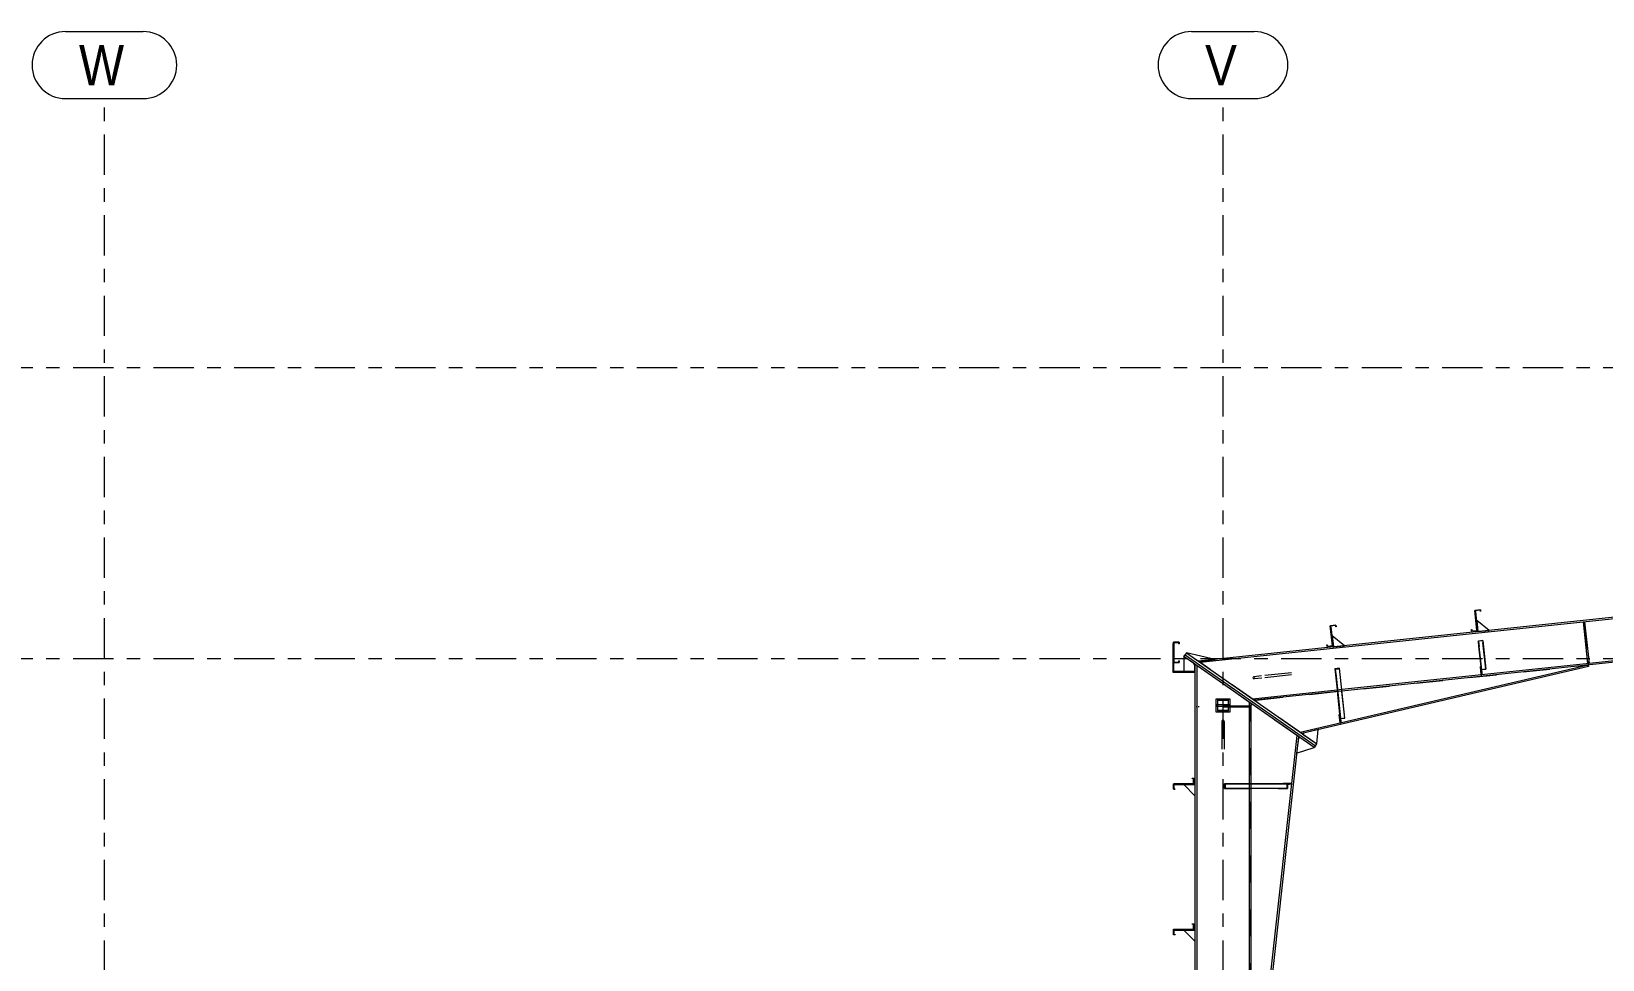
# Model space of a CAD drawing. Header units: millimetres. Extents: x -619 to 204, y -351 to 223.
# Drawn here: x -496.4 to -379.4, y -137.4 to -68.3 of the extents above; entities that cross this region are included whole.
import ezdxf

# ---------------------------------------------------------------- set-up
doc = ezdxf.new("R2010")
doc.units = ezdxf.units.MM
for name, pattern in [('XKITLINE00', [0]), ('XKITLINE02', [4, 2, -2]), ('XKITLINE03', [6, 3, -1, 1, -1])]:
    doc.linetypes.add(name, pattern=pattern)
doc.layers.add('Part', color=2, linetype='Continuous', lineweight=0)
doc.layers.add('S-grid', color=1, linetype='Continuous', lineweight=0)
doc.styles.add('ARIAL', font='ARIAL.TTF')

# ---------------------------------------------------------------- blocks, each defined once
blk = doc.blocks.new('*A36')
at = {"layer": 'Part'}
blk.add_hatch(color=3, dxfattribs=at).paths.add_polyline_path([(-407.54, -124.65), (-407.54, -124.32), (-406.88, -124.32), (-406.88, -124.34), (-407.5, -124.34), (-407.5, -124.65)], flags=17)
blk = doc.blocks.new('*A37')
at = {"layer": 'Part'}
blk.add_hatch(color=3, dxfattribs=at).paths.add_polyline_path([(-399.31, -115.74), (-398.97, -115.71), (-398.97, -115.74), (-399.29, -115.77), (-399.23, -116.3), (-399.25, -116.3)], flags=17)
blk = doc.blocks.new('*A38')
at = {"layer": 'Part'}
blk.add_hatch(color=3, dxfattribs=at).paths.add_polyline_path([(-388.63, -113.67), (-388.3, -113.63), (-388.3, -113.65), (-388.61, -113.69), (-388.57, -114.09), (-388.59, -114.09)], flags=17)
blk = doc.blocks.new('*A52')
at = {"layer": 'Part'}
blk.add_hatch(color=3, dxfattribs=at).paths.add_polyline_path([(-399.66, -112.54), (-399.24, -112.49), (-399.23, -112.62), (-399.25, -112.62), (-399.26, -112.51), (-399.64, -112.55), (-399.48, -114.04), (-399.9, -114.09), (-399.91, -113.96), (-399.9, -113.96), (-399.89, -114.07), (-399.5, -114.03)], flags=17)
blk = doc.blocks.new('*A53')
at = {"layer": 'Part'}
blk.add_hatch(color=3, dxfattribs=at).paths.add_polyline_path([(-399.66, -112.54), (-399.24, -112.49), (-399.23, -112.62), (-399.25, -112.62), (-399.26, -112.51), (-399.64, -112.55), (-399.48, -114.04), (-399.9, -114.09), (-399.91, -113.96), (-399.9, -113.96), (-399.89, -114.07), (-399.5, -114.03)], flags=17)
blk = doc.blocks.new('*A54')
at = {"layer": 'Part'}
blk.add_hatch(color=3, dxfattribs=at).paths.add_polyline_path([(-388.89, -111.4), (-388.47, -111.36), (-388.46, -111.48), (-388.47, -111.48), (-388.48, -111.37), (-388.87, -111.41), (-388.71, -112.91), (-389.13, -112.95), (-389.14, -112.83), (-389.12, -112.82), (-389.11, -112.93), (-388.73, -112.89)], flags=17)
blk = doc.blocks.new('*A55')
at = {"layer": 'Part'}
blk.add_hatch(color=3, dxfattribs=at).paths.add_polyline_path([(-388.89, -111.4), (-388.47, -111.36), (-388.46, -111.48), (-388.47, -111.48), (-388.48, -111.37), (-388.87, -111.41), (-388.71, -112.91), (-389.13, -112.95), (-389.14, -112.83), (-389.12, -112.82), (-389.11, -112.93), (-388.73, -112.89)], flags=17)
blk = doc.blocks.new('*A56')
at = {"layer": 'Part'}
blk.add_hatch(color=3, dxfattribs=at).paths.add_polyline_path([(-409.95, -134.75), (-409.95, -134.74), (-409.82, -134.74), (-409.82, -135.15), (-411.32, -135.15), (-411.32, -135.54), (-411.21, -135.54), (-411.21, -135.56), (-411.34, -135.56), (-411.34, -135.14), (-409.84, -135.14), (-409.84, -134.75)], flags=17)
blk = doc.blocks.new('*A57')
at = {"layer": 'Part'}
blk.add_hatch(color=3, dxfattribs=at).paths.add_polyline_path([(-409.95, -134.75), (-409.95, -134.74), (-409.82, -134.74), (-409.82, -135.15), (-411.32, -135.15), (-411.32, -135.54), (-411.21, -135.54), (-411.21, -135.56), (-411.34, -135.56), (-411.34, -135.14), (-409.84, -135.14), (-409.84, -134.75)], flags=17)
blk = doc.blocks.new('*A63')
at = {"layer": 'Part'}
blk.add_hatch(color=3, dxfattribs=at).paths.add_polyline_path([(-409.95, -123.92), (-409.95, -123.9), (-409.82, -123.9), (-409.82, -124.32), (-411.32, -124.32), (-411.32, -124.71), (-411.21, -124.71), (-411.21, -124.72), (-411.34, -124.72), (-411.34, -124.31), (-409.84, -124.31), (-409.84, -123.92)], flags=17)
blk = doc.blocks.new('*A64')
at = {"layer": 'Part'}
blk.add_hatch(color=3, dxfattribs=at).paths.add_polyline_path([(-409.95, -123.92), (-409.95, -123.9), (-409.82, -123.9), (-409.82, -124.32), (-411.32, -124.32), (-411.32, -124.71), (-411.21, -124.71), (-411.21, -124.72), (-411.34, -124.72), (-411.34, -124.31), (-409.84, -124.31), (-409.84, -123.92)], flags=17)
blk = doc.blocks.new('*A66')
at = {"layer": 'Part'}
blk.add_hatch(color=3, dxfattribs=at).paths.add_polyline_path([(-411.34, -115.28), (-411.34, -113.77), (-410.92, -113.77), (-410.92, -113.89), (-410.94, -113.89), (-410.94, -113.78), (-411.32, -113.78), (-411.32, -115.27), (-410.94, -115.27), (-410.94, -115.16), (-410.92, -115.16), (-410.92, -115.28)], flags=17)
blk = doc.blocks.new('*A647')
at = {"layer": 'S-grid', "color": 1, "linetype": 'XKITLINE03', "lineweight": 0}
blk.add_line((-559.32, -93.32), (-296.62, -93.32), dxfattribs=at)
blk = doc.blocks.new('*A648')
at = {"layer": 'S-grid', "color": 1, "linetype": 'XKITLINE03', "lineweight": 0}
blk.add_line((-559.32, -114.99), (26.4, -114.99), dxfattribs=at)
blk = doc.blocks.new('*A696')
at = {"layer": 'Part', "color": 2, "linetype": 'XKITLINE00', "lineweight": 0}
for p, q in [((-310.2, -104.71), (-409.48, -115.18)), ((-310.19, -104.82), (-409.35, -115.28)), ((-312.95, -108.24), (-398.81, -117.3)), ((-312.94, -108.35), (-398.79, -117.41)), ((-309.86, -107.92), (-312.62, -108.21)), ((-309.85, -108.02), (-312.61, -108.31)), ((-399.14, -117.33), (-405.45, -118)), ((-399.13, -117.44), (-405.32, -118.09))]:
    blk.add_line(p, q, dxfattribs=at)
at = {"layer": 'Part', "color": 7, "linetype": 'XKITLINE02', "lineweight": 0}
for p, q in [((-309.85, -108.02), (-310.2, -104.71)), ((-312.62, -108.21), (-312.95, -108.24)), ((-312.61, -108.31), (-312.94, -108.35)), ((-405.32, -118.09), (-409.48, -115.18)), ((-398.81, -117.3), (-399.14, -117.33)), ((-398.79, -117.41), (-399.13, -117.44))]:
    blk.add_line(p, q, dxfattribs=at)
blk = doc.blocks.new('*A734')
at = {"layer": 'S-grid', "color": 1, "linetype": 'XKITLINE03', "lineweight": 0}
blk.add_line((-490.99, -204.97), (-490.99, -73.3), dxfattribs=at)
at = {"layer": 'S-grid', "color": 3, "style": 'ARIAL', "width": 0.85}
blk.add_text('W', height=3, dxfattribs=at).set_placement((-492.88, -72.3))
blk = doc.blocks.new('*A785')
at = {"layer": 'S-grid', "color": 1, "linetype": 'XKITLINE00', "lineweight": 0}
for p, q in [((-493.88, -68.3), (-488.1, -68.3)), ((-493.88, -73.3), (-488.1, -73.3))]:
    blk.add_line(p, q, dxfattribs=at)
for centre, start, end in [((-493.88, -70.8), 90, 270), ((-488.1, -70.8), 270, 90)]:
    blk.add_arc(centre, 2.5, start, end, dxfattribs=at)
blk = doc.blocks.new('*A789')
at = {"layer": 'S-grid', "color": 1, "linetype": 'XKITLINE03', "lineweight": 0}
blk.add_line((-407.65, -204.97), (-407.65, -73.3), dxfattribs=at)
at = {"layer": 'S-grid', "color": 3, "style": 'ARIAL', "width": 0.85}
blk.add_text('V', height=3, dxfattribs=at).set_placement((-408.99, -72.3))
blk = doc.blocks.new('*A791')
at = {"layer": 'Part', "color": 2, "linetype": 'XKITLINE00', "lineweight": 0}
for p, q in [((-409.74, -115.41), (-409.74, -190.03)), ((-409.6, -115.5), (-409.6, -190.03)), ((-405.7, -118.23), (-405.7, -124.32)), ((-405.57, -118.32), (-405.57, -124.32)), ((-405.7, -124.65), (-405.7, -190.03)), ((-405.57, -124.65), (-405.57, -190.03))]:
    blk.add_line(p, q, dxfattribs=at)
at = {"layer": 'Part', "color": 7, "linetype": 'XKITLINE02', "lineweight": 0}
for p, q in [((-405.57, -118.32), (-409.74, -115.41)), ((-405.7, -124.32), (-405.7, -124.65)), ((-405.57, -124.32), (-405.57, -124.65)), ((-405.57, -190.03), (-409.74, -190.03))]:
    blk.add_line(p, q, dxfattribs=at)
blk = doc.blocks.new('*A792')
at = {"layer": 'Part', "color": 2, "linetype": 'XKITLINE00', "lineweight": 0}
for p, q in [((-405.47, -118.39), (-405.57, -118.45)), ((-405.57, -118.45), (-405.47, -118.39)), ((-402.16, -120.71), (-405.57, -151.66)), ((-402.03, -120.8), (-405.44, -151.67)), ((-405.44, -151.67), (-405.57, -151.66))]:
    blk.add_line(p, q, dxfattribs=at)
at = {"layer": 'Part', "color": 7, "linetype": 'XKITLINE02', "lineweight": 0}
for p, q in [((-405.57, -118.45), (-405.57, -118.45)), ((-405.57, -151.66), (-405.57, -118.45)), ((-405.57, -118.45), (-405.57, -118.45)), ((-405.47, -118.39), (-405.47, -118.39)), ((-402.03, -120.8), (-405.47, -118.39)), ((-402.16, -120.71), (-405.47, -118.39)), ((-405.47, -118.39), (-405.47, -118.39))]:
    blk.add_line(p, q, dxfattribs=at)
blk = doc.blocks.new('*A793')
at = {"layer": 'Part', "color": 2, "linetype": 'XKITLINE00', "lineweight": 0}
for p, q in [((-411.24, -124.32), (-411.24, -124.36)), ((-411.24, -124.36), (-409.74, -124.36)), ((-409.74, -124.32), (-409.82, -124.32))]:
    blk.add_line(p, q, dxfattribs=at)
at = {"layer": 'Part', "color": 7, "linetype": 'XKITLINE02', "lineweight": 0}
for p, q in [((-409.82, -124.32), (-411.24, -124.32)), ((-409.74, -124.36), (-409.74, -124.32))]:
    blk.add_line(p, q, dxfattribs=at)
blk = doc.blocks.new('*A794')
at = {"layer": 'Part', "color": 2, "linetype": 'XKITLINE00', "lineweight": 0}
for p, q in [((-409.74, -115.95), (-411.38, -115.95)), ((-411.38, -115.95), (-411.38, -115.99)), ((-411.38, -115.99), (-409.74, -115.99))]:
    blk.add_line(p, q, dxfattribs=at)
at = {"layer": 'Part', "color": 7, "linetype": 'XKITLINE02', "lineweight": 0}
blk.add_line((-409.74, -115.99), (-409.74, -115.95), dxfattribs=at)
blk = doc.blocks.new('*A795')
at = {"layer": 'Part', "color": 2, "linetype": 'XKITLINE00', "lineweight": 0}
for p, q in [((-411.34, -113.87), (-411.38, -113.87)), ((-411.38, -113.87), (-411.38, -115.95)), ((-411.34, -115.28), (-411.34, -115.95)), ((-411.34, -115.95), (-411.38, -115.95))]:
    blk.add_line(p, q, dxfattribs=at)
at = {"layer": 'Part', "color": 7, "linetype": 'XKITLINE02', "lineweight": 0}
blk.add_line((-411.34, -115.28), (-411.34, -113.87), dxfattribs=at)
blk = doc.blocks.new('*A796')
at = {"layer": 'Part', "color": 2, "linetype": 'XKITLINE00', "lineweight": 0}
blk.add_line((-409.74, -125.2), (-410.57, -124.36), dxfattribs=at)
at = {"layer": 'Part', "color": 7, "linetype": 'XKITLINE02', "lineweight": 0}
for p, q in [((-410.57, -124.36), (-409.74, -124.36)), ((-409.74, -124.36), (-409.74, -125.2))]:
    blk.add_line(p, q, dxfattribs=at)
blk = doc.blocks.new('*A797')
at = {"layer": 'Part', "color": 2, "linetype": 'XKITLINE00', "lineweight": 0}
for p, q in [((-410.56, -114.84), (-410.56, -115.95)), ((-409.74, -115.54), (-409.84, -115.34))]:
    blk.add_line(p, q, dxfattribs=at)
at = {"layer": 'Part', "color": 7, "linetype": 'XKITLINE02', "lineweight": 0}
for p, q in [((-409.84, -115.34), (-410.56, -114.84)), ((-409.74, -115.95), (-409.74, -115.54)), ((-410.56, -115.95), (-409.74, -115.95))]:
    blk.add_line(p, q, dxfattribs=at)
blk = doc.blocks.new('*A798')
at = {"layer": 'Part', "color": 2, "linetype": 'XKITLINE00', "lineweight": 0}
for p, q in [((-407.54, -124.65), (-407.54, -124.32)), ((-403.01, -124.32), (-407.54, -124.32)), ((-402.85, -124.65), (-407.54, -124.65)), ((-402.69, -124.34), (-407.5, -124.34)), ((-407.5, -124.34), (-407.5, -124.65)), ((-406.88, -124.32), (-406.88, -124.34)), ((-402.85, -124.34), (-402.85, -124.65)), ((-402.69, -124.32), (-402.69, -124.34))]:
    blk.add_line(p, q, dxfattribs=at)
at = {"layer": 'Part', "color": 7, "linetype": 'XKITLINE02', "lineweight": 0}
for p, q in [((-406.88, -124.32), (-402.69, -124.32)), ((-402.86, -124.65), (-402.86, -124.32)), ((-402.86, -124.32), (-402.69, -124.32)), ((-402.69, -124.34), (-402.85, -124.34))]:
    blk.add_line(p, q, dxfattribs=at)
blk = doc.blocks.new('*A799')
at = {"layer": 'Part', "color": 7, "linetype": 'XKITLINE02', "lineweight": 0}
for p, q in [((-402.69, -124.32), (-407.54, -124.32)), ((-407.54, -124.65), (-402.85, -124.65)), ((-402.85, -124.34), (-407.5, -124.34)), ((-402.69, -124.32), (-403.18, -124.32)), ((-402.86, -124.32), (-402.86, -124.65)), ((-402.86, -124.65), (-402.85, -124.65)), ((-402.85, -124.65), (-402.85, -124.34)), ((-402.85, -124.34), (-402.69, -124.34)), ((-402.69, -124.34), (-402.69, -124.32))]:
    blk.add_line(p, q, dxfattribs=at)
blk = doc.blocks.new('*A800')
at = {"layer": 'Part', "color": 2, "linetype": 'XKITLINE00', "lineweight": 0}
for p, q in [((-410.37, -114.57), (-410.46, -114.7)), ((-410.46, -114.7), (-400.77, -121.48)), ((-410.37, -114.57), (-400.67, -121.34)), ((-400.77, -121.48), (-400.67, -121.34))]:
    blk.add_line(p, q, dxfattribs=at)
blk = doc.blocks.new('*A801')
at = {"layer": 'Part', "color": 2, "linetype": 'XKITLINE00', "lineweight": 0}
for p, q in [((-410.56, -114.84), (-410.46, -114.7)), ((-410.46, -114.7), (-400.77, -121.48)), ((-400.86, -121.61), (-410.56, -114.84)), ((-400.77, -121.48), (-400.86, -121.61))]:
    blk.add_line(p, q, dxfattribs=at)
blk = doc.blocks.new('*A802')
at = {"layer": 'Part', "color": 7, "linetype": 'XKITLINE02', "lineweight": 0}
for p, q in [((-402.55, -124.28), (-403.18, -124.28)), ((-403.18, -124.28), (-403.18, -124.32)), ((-403.18, -124.32), (-402.55, -124.32)), ((-402.68, -124.32), (-402.68, -124.28)), ((-402.55, -124.32), (-402.55, -124.28))]:
    blk.add_line(p, q, dxfattribs=at)
blk = doc.blocks.new('*A803')
at = {"layer": 'Part', "color": 7, "linetype": 'XKITLINE02', "lineweight": 0}
for p, q in [((-405.7, -118.52), (-409.6, -118.52)), ((-409.6, -118.6), (-409.6, -118.52)), ((-405.7, -118.6), (-409.6, -118.6)), ((-409.48, -118.52), (-409.48, -118.6)), ((-405.83, -118.6), (-405.83, -118.52)), ((-405.7, -118.52), (-405.7, -118.6))]:
    blk.add_line(p, q, dxfattribs=at)
blk = doc.blocks.new('*A804')
at = {"layer": 'Part', "color": 7, "linetype": 'XKITLINE02', "lineweight": 0}
for p, q in [((-408.15, -117.98), (-407.15, -117.98)), ((-408.15, -118.98), (-408.15, -117.98)), ((-407.15, -117.98), (-407.15, -118.98)), ((-407.15, -118.98), (-408.15, -118.98))]:
    blk.add_line(p, q, dxfattribs=at)
blk = doc.blocks.new('*A805')
at = {"layer": 'Part', "color": 7, "linetype": 'XKITLINE02', "lineweight": 0}
for p, q in [((-408.15, -118.44), (-408.15, -118.52)), ((-407.15, -118.44), (-408.15, -118.44)), ((-408.15, -118.52), (-407.15, -118.52)), ((-407.15, -118.52), (-407.15, -118.44))]:
    blk.add_line(p, q, dxfattribs=at)
blk = doc.blocks.new('*A806')
at = {"layer": 'Part', "color": 7, "linetype": 'XKITLINE02', "lineweight": 0}
for p, q in [((-398.95, -119.15), (-398.99, -119.16)), ((-398.99, -119.16), (-398.92, -119.78)), ((-398.88, -119.77), (-398.95, -119.15)), ((-398.93, -119.65), (-398.89, -119.65)), ((-398.92, -119.78), (-398.88, -119.77))]:
    blk.add_line(p, q, dxfattribs=at)
blk = doc.blocks.new('*A807')
at = {"layer": 'Part', "color": 2, "linetype": 'XKITLINE00', "lineweight": 0}
for p, q in [((-398.99, -119.16), (-398.95, -119.15)), ((-398.92, -119.78), (-398.99, -119.16)), ((-398.92, -119.35), (-398.88, -119.77)), ((-398.88, -119.77), (-398.92, -119.78))]:
    blk.add_line(p, q, dxfattribs=at)
at = {"layer": 'Part', "color": 7, "linetype": 'XKITLINE02', "lineweight": 0}
for p, q in [((-398.95, -119.15), (-398.92, -119.35)), ((-398.93, -119.65), (-398.89, -119.65)), ((-398.88, -119.77), (-398.88, -119.77)), ((-398.88, -119.77), (-398.88, -119.77))]:
    blk.add_line(p, q, dxfattribs=at)
blk = doc.blocks.new('*A808')
at = {"layer": 'Part', "color": 2, "linetype": 'XKITLINE00', "lineweight": 0}
blk.add_line((-398.61, -114.03), (-399.52, -113.29), dxfattribs=at)
at = {"layer": 'Part', "color": 7, "linetype": 'XKITLINE02', "lineweight": 0}
for p, q in [((-399.52, -113.29), (-399.43, -114.12)), ((-399.43, -114.12), (-398.61, -114.03))]:
    blk.add_line(p, q, dxfattribs=at)
blk = doc.blocks.new('*A809')
at = {"layer": 'Part', "color": 2, "linetype": 'XKITLINE00', "lineweight": 0}
for p, q in [((-399.59, -112.63), (-399.63, -112.63)), ((-399.43, -114.12), (-399.59, -112.63)), ((-399.48, -114.04), (-399.48, -114.13))]:
    blk.add_line(p, q, dxfattribs=at)
at = {"layer": 'Part', "color": 7, "linetype": 'XKITLINE02', "lineweight": 0}
for p, q in [((-399.63, -112.63), (-399.48, -114.04)), ((-399.48, -114.13), (-399.43, -114.12))]:
    blk.add_line(p, q, dxfattribs=at)
blk = doc.blocks.new('*A810')
at = {"layer": 'Part', "color": 7, "linetype": 'XKITLINE02', "lineweight": 0}
for p, q in [((-398.89, -119.64), (-399.31, -115.74)), ((-398.88, -119.64), (-399.29, -115.77)), ((-398.58, -119.42), (-398.97, -115.71)), ((-398.92, -119.45), (-398.58, -119.41)), ((-398.9, -119.45), (-398.58, -119.42)), ((-398.89, -119.64), (-398.88, -119.64))]:
    blk.add_line(p, q, dxfattribs=at)
blk = doc.blocks.new('*A811')
at = {"layer": 'Part', "color": 2, "linetype": 'XKITLINE00', "lineweight": 0}
for p, q in [((-398.97, -115.71), (-399.31, -115.74)), ((-399.31, -115.74), (-398.92, -119.35)), ((-399.29, -115.77), (-398.97, -115.74)), ((-399.29, -115.77), (-399.23, -116.3)), ((-398.58, -119.42), (-398.97, -115.71)), ((-399.23, -116.3), (-399.25, -116.3)), ((-399.23, -116.3), (-398.88, -119.64)), ((-398.9, -119.45), (-398.58, -119.42)), ((-398.89, -119.64), (-398.88, -119.64))]:
    blk.add_line(p, q, dxfattribs=at)
at = {"layer": 'Part', "color": 7, "linetype": 'XKITLINE02', "lineweight": 0}
for p, q in [((-398.92, -119.35), (-398.89, -119.64)), ((-398.92, -119.45), (-398.58, -119.41))]:
    blk.add_line(p, q, dxfattribs=at)
blk = doc.blocks.new('*A812')
at = {"layer": 'Part', "color": 2, "linetype": 'XKITLINE00', "lineweight": 0}
for p, q in [((-403.18, -124.28), (-403.18, -124.32)), ((-403.18, -124.28), (-402.55, -124.28)), ((-402.55, -124.32), (-403.01, -124.32)), ((-402.55, -124.28), (-402.55, -124.32))]:
    blk.add_line(p, q, dxfattribs=at)
at = {"layer": 'Part', "color": 7, "linetype": 'XKITLINE02', "lineweight": 0}
for p, q in [((-403.01, -124.32), (-403.18, -124.32)), ((-402.68, -124.32), (-402.68, -124.28)), ((-402.55, -124.32), (-402.55, -124.32)), ((-402.55, -124.32), (-402.55, -124.32))]:
    blk.add_line(p, q, dxfattribs=at)
blk = doc.blocks.new('*A813')
at = {"layer": 'Part', "color": 2, "linetype": 'XKITLINE00', "lineweight": 0}
for p, q in [((-401.66, -120.54), (-401.68, -120.64)), ((-400.67, -121.34), (-400.57, -120.28))]:
    blk.add_line(p, q, dxfattribs=at)
at = {"layer": 'Part', "color": 7, "linetype": 'XKITLINE02', "lineweight": 0}
for p, q in [((-400.57, -120.28), (-401.66, -120.54)), ((-401.68, -120.64), (-400.67, -121.34))]:
    blk.add_line(p, q, dxfattribs=at)
blk = doc.blocks.new('*A814')
at = {"layer": 'Part', "color": 2, "linetype": 'XKITLINE00', "lineweight": 0}
for p, q in [((-408.24, -115.05), (-410.37, -114.57)), ((-409.59, -115.11), (-409.36, -115.17))]:
    blk.add_line(p, q, dxfattribs=at)
at = {"layer": 'Part', "color": 7, "linetype": 'XKITLINE02', "lineweight": 0}
for p, q in [((-410.37, -114.57), (-409.59, -115.11)), ((-409.36, -115.17), (-408.24, -115.05))]:
    blk.add_line(p, q, dxfattribs=at)
blk = doc.blocks.new('*A815')
at = {"layer": 'Part', "color": 7, "linetype": 'XKITLINE02', "lineweight": 0}
for p, q in [((-402.04, -120.92), (-402.17, -122.04)), ((-400.86, -121.61), (-401.93, -120.87))]:
    blk.add_line(p, q, dxfattribs=at)
at = {"layer": 'Part', "color": 2, "linetype": 'XKITLINE00', "lineweight": 0}
for p, q in [((-402.17, -122.04), (-400.86, -121.61)), ((-401.93, -120.87), (-402.04, -120.92))]:
    blk.add_line(p, q, dxfattribs=at)
blk = doc.blocks.new('*A816')
at = {"layer": 'Part', "color": 7, "linetype": 'XKITLINE02', "lineweight": 0}
for p, q in [((-405.19, -118.08), (-380.46, -115.47)), ((-401.78, -120.56), (-405.22, -118.16))]:
    blk.add_line(p, q, dxfattribs=at)
at = {"layer": 'Part', "color": 2, "linetype": 'XKITLINE00', "lineweight": 0}
for p, q in [((-380.46, -115.47), (-401.9, -120.48)), ((-380.43, -115.58), (-401.78, -120.56)), ((-380.46, -115.47), (-380.43, -115.58)), ((-405.19, -118.08), (-405.22, -118.16))]:
    blk.add_line(p, q, dxfattribs=at)
blk = doc.blocks.new('*A819')
at = {"layer": 'Part', "color": 2, "linetype": 'XKITLINE00', "lineweight": 0}
for p, q in [((-388.63, -113.67), (-388.3, -113.63)), ((-388.59, -114.09), (-388.63, -113.67)), ((-388.3, -113.65), (-388.61, -113.69)), ((-388.61, -113.69), (-388.57, -114.09)), ((-388.57, -114.09), (-388.59, -114.09)), ((-388.59, -114.09), (-388.4, -115.83)), ((-388.36, -116.05), (-388.57, -114.09)), ((-388.3, -113.63), (-388.07, -115.77)), ((-388.39, -115.81), (-388.07, -115.77)), ((-388.38, -116.06), (-388.36, -116.05))]:
    blk.add_line(p, q, dxfattribs=at)
at = {"layer": 'Part', "color": 7, "linetype": 'XKITLINE02', "lineweight": 0}
for p, q in [((-388.41, -115.79), (-388.08, -115.76)), ((-388.4, -115.83), (-388.38, -116.06))]:
    blk.add_line(p, q, dxfattribs=at)
blk = doc.blocks.new('*A820')
at = {"layer": 'Part', "color": 7, "linetype": 'XKITLINE02', "lineweight": 0}
for p, q in [((-388.38, -116.06), (-388.63, -113.67)), ((-388.36, -116.05), (-388.61, -113.69)), ((-388.07, -115.77), (-388.3, -113.63)), ((-388.41, -115.79), (-388.08, -115.76)), ((-388.39, -115.81), (-388.07, -115.77)), ((-388.38, -116.06), (-388.36, -116.05))]:
    blk.add_line(p, q, dxfattribs=at)
blk = doc.blocks.new('*A821')
at = {"layer": 'Part', "color": 2, "linetype": 'XKITLINE00', "lineweight": 0}
for p, q in [((-388.82, -111.49), (-388.86, -111.5)), ((-388.66, -112.98), (-388.82, -111.49)), ((-388.71, -112.91), (-388.7, -112.99))]:
    blk.add_line(p, q, dxfattribs=at)
at = {"layer": 'Part', "color": 7, "linetype": 'XKITLINE02', "lineweight": 0}
for p, q in [((-388.86, -111.5), (-388.71, -112.91)), ((-388.7, -112.99), (-388.66, -112.98))]:
    blk.add_line(p, q, dxfattribs=at)
blk = doc.blocks.new('*A822')
at = {"layer": 'Part', "color": 2, "linetype": 'XKITLINE00', "lineweight": 0}
blk.add_line((-387.83, -112.9), (-388.75, -112.16), dxfattribs=at)
at = {"layer": 'Part', "color": 7, "linetype": 'XKITLINE02', "lineweight": 0}
for p, q in [((-388.75, -112.16), (-388.66, -112.98)), ((-388.66, -112.98), (-387.83, -112.9))]:
    blk.add_line(p, q, dxfattribs=at)
blk = doc.blocks.new('*A832')
at = {"layer": 'Part', "color": 2, "linetype": 'XKITLINE00', "lineweight": 0}
for p, q in [((-388.47, -115.58), (-388.43, -115.57)), ((-388.41, -116.2), (-388.47, -115.58)), ((-388.4, -115.83), (-388.36, -116.2))]:
    blk.add_line(p, q, dxfattribs=at)
at = {"layer": 'Part', "color": 7, "linetype": 'XKITLINE02', "lineweight": 0}
for p, q in [((-388.43, -115.57), (-388.4, -115.83)), ((-388.42, -116.08), (-388.38, -116.07)), ((-388.36, -116.2), (-388.41, -116.2))]:
    blk.add_line(p, q, dxfattribs=at)
blk = doc.blocks.new('*A860')
at = {"layer": 'S-grid', "color": 1, "linetype": 'XKITLINE00', "lineweight": 0}
for p, q in [((-409.99, -68.3), (-405.32, -68.3)), ((-409.99, -73.3), (-405.32, -73.3))]:
    blk.add_line(p, q, dxfattribs=at)
for centre, start, end in [((-409.99, -70.8), 90, 270), ((-405.32, -70.8), 270, 90)]:
    blk.add_arc(centre, 2.5, start, end, dxfattribs=at)
blk = doc.blocks.new('*A861')
at = {"layer": 'Part', "color": 7, "linetype": 'XKITLINE02', "lineweight": 0}
for p, q in [((-388.43, -115.57), (-388.47, -115.58)), ((-388.47, -115.58), (-388.41, -116.2)), ((-388.36, -116.2), (-388.43, -115.57)), ((-388.42, -116.08), (-388.38, -116.07)), ((-388.41, -116.2), (-388.36, -116.2))]:
    blk.add_line(p, q, dxfattribs=at)
blk = doc.blocks.new('*A862')
at = {"layer": 'Part', "color": 7, "linetype": 'XKITLINE02', "lineweight": 0}
for p, q in [((-380.79, -112.26), (-380.71, -112.25)), ((-380.79, -112.26), (-380.47, -115.36)), ((-380.71, -112.25), (-380.38, -115.35)), ((-380.78, -112.39), (-380.7, -112.38)), ((-380.4, -115.23), (-380.48, -115.24)), ((-380.38, -115.35), (-380.47, -115.36))]:
    blk.add_line(p, q, dxfattribs=at)
blk = doc.blocks.new('*A863')
at = {"layer": 'Part', "color": 7, "linetype": 'XKITLINE02', "lineweight": 0}
for p, q in [((-380.79, -112.26), (-380.71, -112.25)), ((-380.78, -112.39), (-380.7, -112.38)), ((-380.48, -115.24), (-380.4, -115.23)), ((-380.47, -115.36), (-380.38, -115.35))]:
    blk.add_line(p, q, dxfattribs=at)
at = {"layer": 'Part', "color": 2, "linetype": 'XKITLINE00', "lineweight": 0}
for p, q in [((-380.47, -115.36), (-380.79, -112.26)), ((-380.71, -112.25), (-380.38, -115.35))]:
    blk.add_line(p, q, dxfattribs=at)
blk = doc.blocks.new('*A867')
at = {"layer": 'Part', "color": 7, "linetype": 'XKITLINE02', "lineweight": 0}
for p, q in [((-408.07, -118.06), (-408.07, -118.89)), ((-407.24, -118.06), (-408.07, -118.06)), ((-408.04, -118.86), (-408.04, -118.09)), ((-408.04, -118.09), (-407.27, -118.09)), ((-407.27, -118.09), (-407.27, -118.86)), ((-407.24, -118.89), (-407.24, -118.06)), ((-408.07, -118.89), (-407.24, -118.89)), ((-407.27, -118.86), (-408.04, -118.86))]:
    blk.add_line(p, q, dxfattribs=at)
blk = doc.blocks.new('*A870')
at = {"layer": 'Part', "color": 7, "linetype": 'XKITLINE02', "lineweight": 0}
for p, q in [((-411.34, -113.77), (-411.34, -115.28)), ((-410.92, -113.77), (-411.34, -113.77)), ((-411.32, -115.27), (-411.32, -113.78)), ((-411.32, -113.78), (-410.94, -113.78)), ((-410.94, -113.78), (-410.94, -113.89)), ((-410.94, -113.89), (-410.92, -113.89)), ((-410.92, -113.89), (-410.92, -113.77)), ((-411.34, -115.28), (-410.92, -115.28)), ((-410.94, -115.27), (-411.32, -115.27)), ((-410.92, -115.16), (-410.94, -115.16)), ((-410.94, -115.16), (-410.94, -115.27)), ((-410.92, -115.28), (-410.92, -115.16))]:
    blk.add_line(p, q, dxfattribs=at)
blk = doc.blocks.new('*A871')
at = {"layer": 'Part', "color": 2, "linetype": 'XKITLINE00', "lineweight": 0}
for p, q in [((-405.41, -116.37), (-405.42, -116.43)), ((-405.42, -116.43), (-405.39, -116.48)), ((-405.36, -116.34), (-405.41, -116.37)), ((-405.39, -116.48), (-405.35, -116.5)), ((-404.79, -116.28), (-405.36, -116.34)), ((-405.31, -116.36), (-405.36, -116.34)), ((-404.77, -116.44), (-405.35, -116.5)), ((-405.35, -116.5), (-405.3, -116.47)), ((-405.29, -116.41), (-405.31, -116.36)), ((-405.3, -116.47), (-405.29, -116.41))]:
    blk.add_line(p, q, dxfattribs=at)
at = {"layer": 'Part', "color": 7, "linetype": 'XKITLINE02', "lineweight": 0}
for p, q in [((-402.56, -116.04), (-404.79, -116.28)), ((-402.55, -116.21), (-404.77, -116.44))]:
    blk.add_line(p, q, dxfattribs=at)
blk = doc.blocks.new('*A873')
at = {"layer": 'Part', "color": 2, "linetype": 'XKITLINE00', "lineweight": 0}
for p, q in [((-407.71, -119.61), (-407.74, -119.67)), ((-407.74, -119.67), (-407.74, -120.12)), ((-407.74, -119.67), (-407.71, -119.72)), ((-407.65, -119.59), (-407.71, -119.61)), ((-407.71, -119.72), (-407.65, -119.74)), ((-407.59, -119.61), (-407.65, -119.59)), ((-407.65, -119.74), (-407.59, -119.72)), ((-407.57, -119.67), (-407.59, -119.61)), ((-407.59, -119.72), (-407.57, -119.67)), ((-407.57, -119.67), (-407.57, -120.12))]:
    blk.add_line(p, q, dxfattribs=at)
at = {"layer": 'Part', "color": 7, "linetype": 'XKITLINE02', "lineweight": 0}
for p, q in [((-407.74, -120.12), (-407.74, -121.73)), ((-407.57, -120.12), (-407.57, -121.73))]:
    blk.add_line(p, q, dxfattribs=at)
blk = doc.blocks.new('*A874')
at = {"layer": 'Part', "color": 2, "linetype": 'XKITLINE00', "lineweight": 0}
for p, q in [((-399.66, -112.54), (-399.24, -112.49)), ((-399.5, -114.03), (-399.66, -112.54)), ((-399.26, -112.51), (-399.64, -112.55)), ((-399.64, -112.55), (-399.48, -114.04)), ((-399.25, -112.62), (-399.26, -112.51)), ((-399.23, -112.62), (-399.25, -112.62)), ((-399.24, -112.49), (-399.23, -112.62)), ((-399.9, -114.09), (-399.91, -113.96)), ((-399.91, -113.96), (-399.9, -113.96)), ((-399.9, -113.96), (-399.89, -114.07)), ((-399.48, -114.04), (-399.9, -114.09)), ((-399.89, -114.07), (-399.5, -114.03))]:
    blk.add_line(p, q, dxfattribs=at)
blk = doc.blocks.new('*A875')
at = {"layer": 'Part', "color": 2, "linetype": 'XKITLINE00', "lineweight": 0}
for p, q in [((-399.66, -112.54), (-399.24, -112.49)), ((-399.5, -114.03), (-399.66, -112.54)), ((-399.26, -112.51), (-399.64, -112.55)), ((-399.64, -112.55), (-399.48, -114.04)), ((-399.25, -112.62), (-399.26, -112.51)), ((-399.23, -112.62), (-399.25, -112.62)), ((-399.24, -112.49), (-399.23, -112.62)), ((-399.9, -114.09), (-399.91, -113.96)), ((-399.91, -113.96), (-399.9, -113.96)), ((-399.9, -113.96), (-399.89, -114.07)), ((-399.48, -114.04), (-399.9, -114.09)), ((-399.89, -114.07), (-399.5, -114.03))]:
    blk.add_line(p, q, dxfattribs=at)
blk = doc.blocks.new('*A876')
at = {"layer": 'Part', "color": 2, "linetype": 'XKITLINE00', "lineweight": 0}
for p, q in [((-388.89, -111.4), (-388.47, -111.36)), ((-388.73, -112.89), (-388.89, -111.4)), ((-388.48, -111.37), (-388.87, -111.41)), ((-388.87, -111.41), (-388.71, -112.91)), ((-388.47, -111.48), (-388.48, -111.37)), ((-388.47, -111.36), (-388.46, -111.48)), ((-388.46, -111.48), (-388.47, -111.48)), ((-389.14, -112.83), (-389.12, -112.82)), ((-389.13, -112.95), (-389.14, -112.83)), ((-388.71, -112.91), (-389.13, -112.95)), ((-389.12, -112.82), (-389.11, -112.93)), ((-389.11, -112.93), (-388.73, -112.89))]:
    blk.add_line(p, q, dxfattribs=at)
blk = doc.blocks.new('*A877')
at = {"layer": 'Part', "color": 2, "linetype": 'XKITLINE00', "lineweight": 0}
for p, q in [((-388.89, -111.4), (-388.47, -111.36)), ((-388.73, -112.89), (-388.89, -111.4)), ((-388.48, -111.37), (-388.87, -111.41)), ((-388.87, -111.41), (-388.71, -112.91)), ((-388.47, -111.48), (-388.48, -111.37)), ((-388.47, -111.36), (-388.46, -111.48)), ((-388.46, -111.48), (-388.47, -111.48)), ((-389.14, -112.83), (-389.12, -112.82)), ((-389.13, -112.95), (-389.14, -112.83)), ((-388.71, -112.91), (-389.13, -112.95)), ((-389.12, -112.82), (-389.11, -112.93)), ((-389.11, -112.93), (-388.73, -112.89))]:
    blk.add_line(p, q, dxfattribs=at)
blk = doc.blocks.new('*A878')
at = {"layer": 'Part', "color": 2, "linetype": 'XKITLINE00', "lineweight": 0}
for p, q in [((-411.34, -135.56), (-411.34, -135.14)), ((-411.34, -135.14), (-409.84, -135.14)), ((-411.21, -135.56), (-411.34, -135.56)), ((-409.82, -135.15), (-411.32, -135.15)), ((-411.32, -135.15), (-411.32, -135.54)), ((-411.32, -135.54), (-411.21, -135.54)), ((-411.21, -135.54), (-411.21, -135.56)), ((-409.95, -134.74), (-409.82, -134.74)), ((-409.95, -134.75), (-409.95, -134.74)), ((-409.84, -134.75), (-409.95, -134.75)), ((-409.84, -135.14), (-409.84, -134.75)), ((-409.82, -134.74), (-409.82, -135.15))]:
    blk.add_line(p, q, dxfattribs=at)
blk = doc.blocks.new('*A879')
at = {"layer": 'Part', "color": 2, "linetype": 'XKITLINE00', "lineweight": 0}
for p, q in [((-411.34, -135.56), (-411.34, -135.14)), ((-411.34, -135.14), (-409.84, -135.14)), ((-411.21, -135.56), (-411.34, -135.56)), ((-409.82, -135.15), (-411.32, -135.15)), ((-411.32, -135.15), (-411.32, -135.54)), ((-411.32, -135.54), (-411.21, -135.54)), ((-411.21, -135.54), (-411.21, -135.56)), ((-409.95, -134.74), (-409.82, -134.74)), ((-409.95, -134.75), (-409.95, -134.74)), ((-409.84, -134.75), (-409.95, -134.75)), ((-409.84, -135.14), (-409.84, -134.75)), ((-409.82, -134.74), (-409.82, -135.15))]:
    blk.add_line(p, q, dxfattribs=at)
blk = doc.blocks.new('*A885')
at = {"layer": 'Part', "color": 2, "linetype": 'XKITLINE00', "lineweight": 0}
for p, q in [((-409.95, -123.9), (-409.82, -123.9)), ((-409.95, -123.92), (-409.95, -123.9)), ((-409.84, -123.92), (-409.95, -123.92)), ((-409.84, -124.31), (-409.84, -123.92)), ((-409.82, -123.9), (-409.82, -124.32)), ((-411.34, -124.72), (-411.34, -124.31)), ((-411.34, -124.31), (-409.84, -124.31)), ((-411.21, -124.72), (-411.34, -124.72)), ((-409.82, -124.32), (-411.32, -124.32)), ((-411.32, -124.32), (-411.32, -124.71)), ((-411.32, -124.71), (-411.21, -124.71)), ((-411.21, -124.71), (-411.21, -124.72))]:
    blk.add_line(p, q, dxfattribs=at)
blk = doc.blocks.new('*A886')
at = {"layer": 'Part', "color": 2, "linetype": 'XKITLINE00', "lineweight": 0}
for p, q in [((-409.95, -123.9), (-409.82, -123.9)), ((-409.95, -123.92), (-409.95, -123.9)), ((-409.84, -123.92), (-409.95, -123.92)), ((-409.84, -124.31), (-409.84, -123.92)), ((-409.82, -123.9), (-409.82, -124.32)), ((-411.34, -124.72), (-411.34, -124.31)), ((-411.34, -124.31), (-409.84, -124.31)), ((-411.21, -124.72), (-411.34, -124.72)), ((-409.82, -124.32), (-411.32, -124.32)), ((-411.32, -124.32), (-411.32, -124.71)), ((-411.32, -124.71), (-411.21, -124.71)), ((-411.21, -124.71), (-411.21, -124.72))]:
    blk.add_line(p, q, dxfattribs=at)
blk = doc.blocks.new('*A889')
at = {"layer": 'Part', "color": 2, "linetype": 'XKITLINE00', "lineweight": 0}
blk.add_line((-409.74, -136.03), (-410.57, -135.2), dxfattribs=at)
at = {"layer": 'Part', "color": 7, "linetype": 'XKITLINE02', "lineweight": 0}
for p, q in [((-410.57, -135.2), (-409.74, -135.2)), ((-409.74, -135.2), (-409.74, -136.03))]:
    blk.add_line(p, q, dxfattribs=at)
blk = doc.blocks.new('*A890')
at = {"layer": 'Part', "color": 2, "linetype": 'XKITLINE00', "lineweight": 0}
for p, q in [((-411.24, -135.15), (-411.24, -135.2)), ((-411.24, -135.2), (-409.74, -135.2)), ((-409.74, -135.15), (-409.82, -135.15))]:
    blk.add_line(p, q, dxfattribs=at)
at = {"layer": 'Part', "color": 7, "linetype": 'XKITLINE02', "lineweight": 0}
for p, q in [((-409.82, -135.15), (-411.24, -135.15)), ((-409.74, -135.2), (-409.74, -135.15))]:
    blk.add_line(p, q, dxfattribs=at)
blk = doc.blocks.new('*A891')
at = {"layer": 'Part', "color": 2, "linetype": 'XKITLINE00', "lineweight": 0}
for p, q in [((-411.34, -115.28), (-411.34, -113.77)), ((-411.34, -113.77), (-410.92, -113.77)), ((-410.94, -113.78), (-411.32, -113.78)), ((-411.32, -113.78), (-411.32, -115.27)), ((-410.94, -113.89), (-410.94, -113.78)), ((-410.92, -113.89), (-410.94, -113.89)), ((-410.92, -113.77), (-410.92, -113.89)), ((-410.92, -115.28), (-411.34, -115.28)), ((-411.32, -115.27), (-410.94, -115.27)), ((-410.94, -115.27), (-410.94, -115.16)), ((-410.94, -115.16), (-410.92, -115.16)), ((-410.92, -115.16), (-410.92, -115.28))]:
    blk.add_line(p, q, dxfattribs=at)

msp = doc.modelspace()

# ---------------------------------------------------------------- block references
at = {"lineweight": 0}
for name in ['*A785', '*A860', '*A734', '*A789', '*A647', '*A696', '*A54', '*A55', '*A876', '*A877', '*A821', '*A822', '*A862', '*A863', '*A648', '*A52', '*A53', '*A874', '*A875', '*A809', '*A808', '*A795', '*A66', '*A870', '*A891', '*A801', '*A800', '*A814', '*A38', '*A819', '*A820', '*A797', '*A791', '*A816', '*A37', '*A810', '*A811', '*A832', '*A861', '*A794', '*A871', '*A804', '*A867', '*A803', '*A805', '*A792', '*A806', '*A807', '*A873', '*A813', '*A815', '*A63', '*A64', '*A885', '*A886', '*A793', '*A796', '*A36', '*A798', '*A799', '*A802', '*A812', '*A56', '*A57', '*A878', '*A879', '*A890', '*A889']:
    msp.add_blockref(name, (0, 0), dxfattribs=at)

doc.saveas('drawing.dxf')
